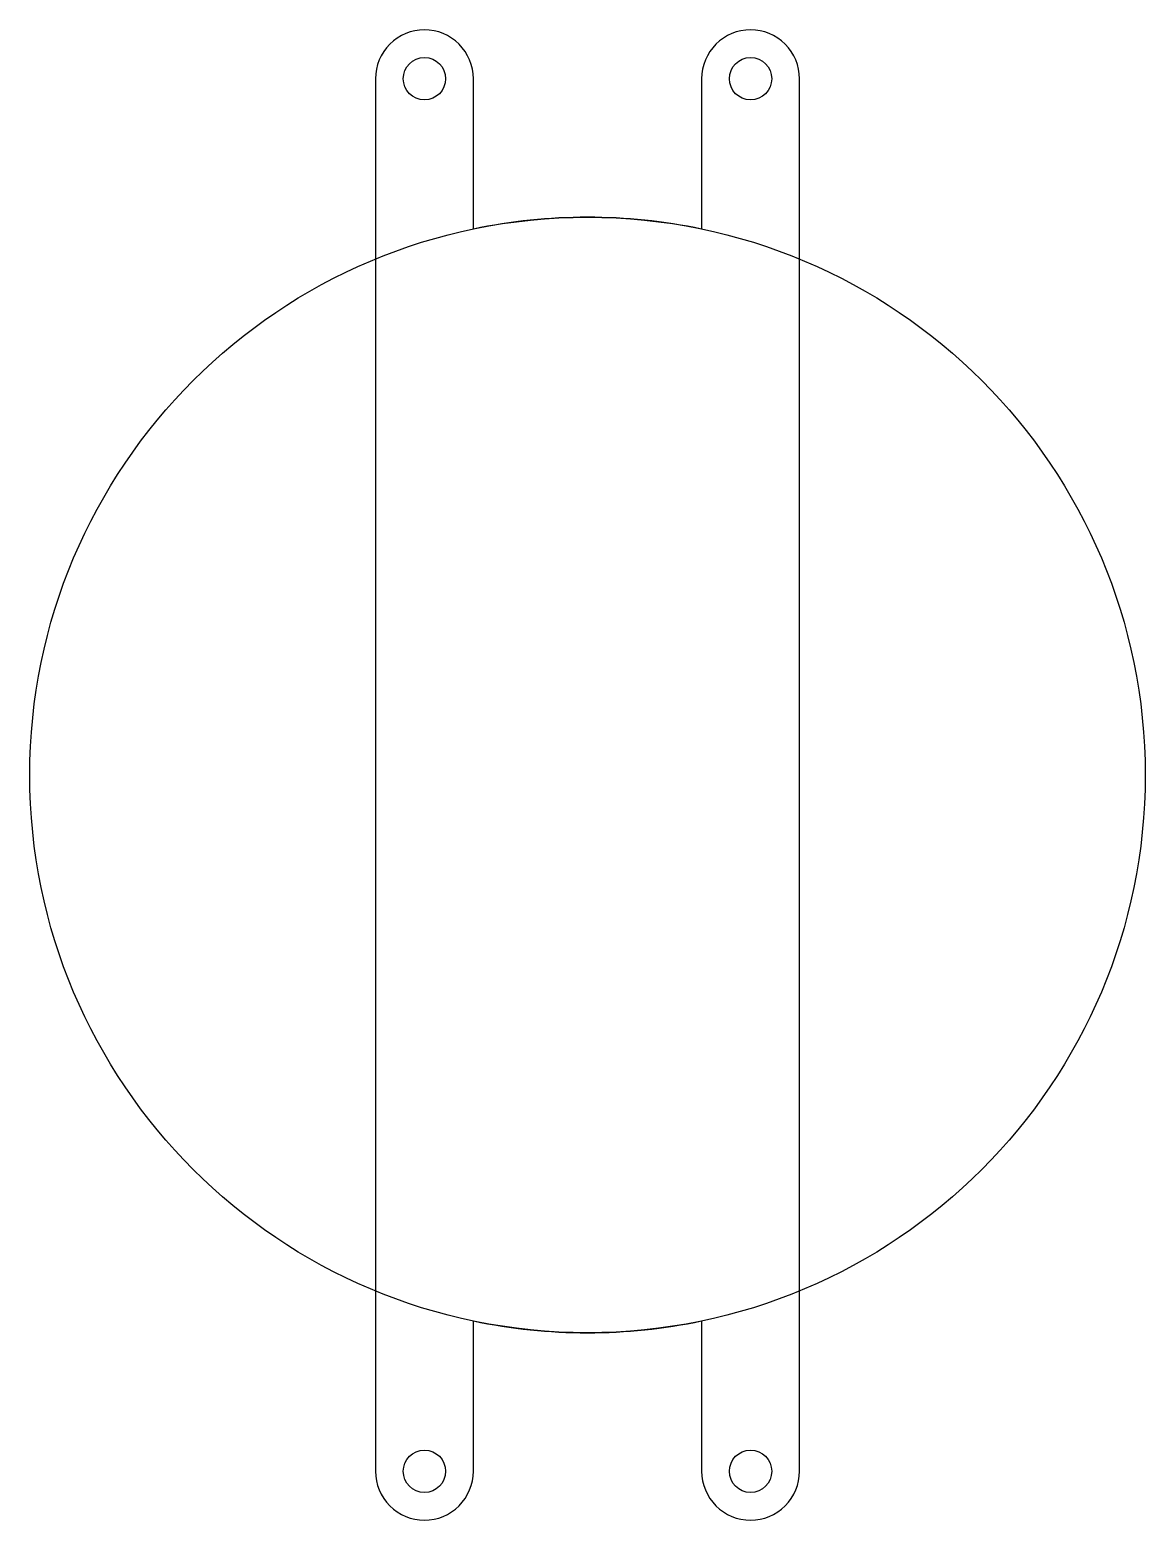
# Model space of a CAD drawing. Header units: inches. Extents: x -21.2 to 47.2, y 0 to 91.4.
import ezdxf

# ---------------------------------------------------------------- set-up
doc = ezdxf.new("R2010")
doc.units = ezdxf.units.IN
doc.header["$MEASUREMENT"] = 0
doc.layers.add('ボールセンサ', color=30, linetype='Continuous')

msp = doc.modelspace()

# ---------------------------------------------------------------- linework, layer by layer
msp.add_lwpolyline([(26.002, 45.704), (26.002, 88.408, 0.414214), (23.002, 91.408), (23.002, 91.408, 0.414214), (20.002, 88.408), (20.002, 79.187, 0.10343), (6, 79.187), (6, 88.408, 0.414214), (3, 91.408), (3, 91.408, 0.414214), (0, 88.408), (0, 45.704), (0, 3, 0.414214), (3, 0), (3, 0, 0.414214), (6, 3), (6, 12.22, 0.10343), (20.002, 12.22), (20.002, 3, 0.414214), (23.002, 0), (23.002, 0, 0.414214), (26.002, 3)], format="xyb", close=True)
msp.add_circle((13.001, 45.704), 34.208)
at = {"layer": 'ボールセンサ'}
for centre in [(3, 88.408), (23.002, 88.408), (3, 3), (23.002, 3)]:
    msp.add_circle(centre, 1.3, dxfattribs=at)

doc.saveas('drawing.dxf')
